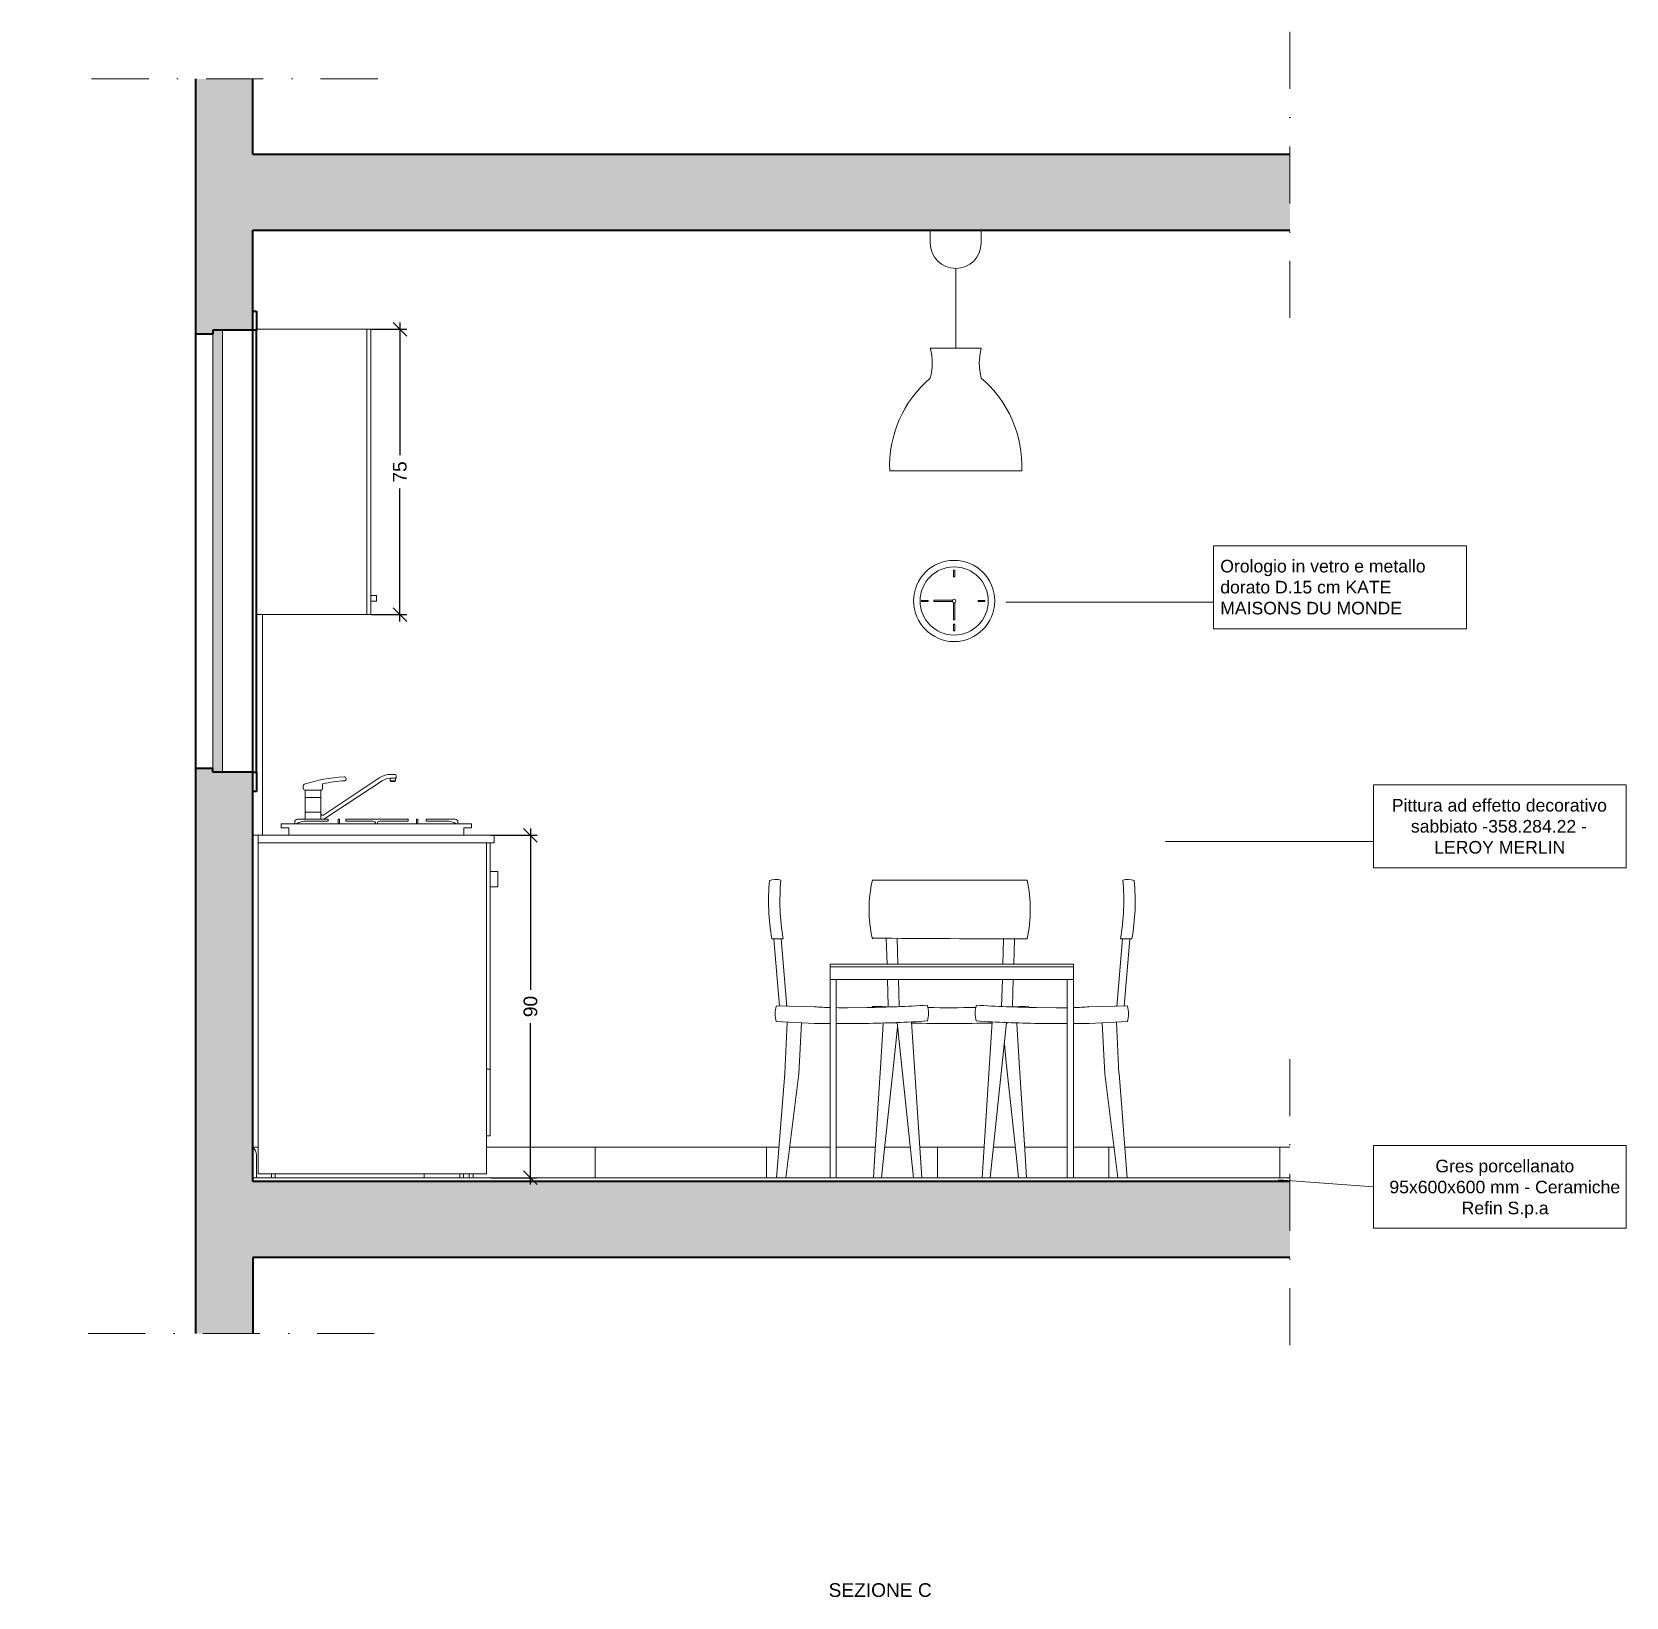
# Model space of a CAD drawing. Header units: inches. Extents: x -326 to 7826, y -681 to 1655.
# Drawn here: x 671 to 1090.1, y -672.3 to -260.9 of the extents above; entities that cross this region are included whole.
import ezdxf

# ---------------------------------------------------------------- set-up
doc = ezdxf.new("R2010")
doc.units = ezdxf.units.IN
doc.header["$MEASUREMENT"] = 0
doc.linetypes.add('DASHDOT', pattern=[1, 0.5, -0.25, 0, -0.25])
for name, color, linetype, lineweight in [('A-ANNO-DIMS', 3, 'Continuous', 9), ('A-ANNO-SYMB', 3, 'Continuous', 18), ('A-FURN', 8, 'Continuous', 18), ('A-GLAZ-FURR', 4, 'Continuous', 15), ('A-SECT C-MCUT', 9, 'Continuous', 20), ('A-SECT-MCUT', 2, 'Continuous', 35), ('A-WALL-STUD', 4, 'Continuous', 18)]:
    doc.layers.add(name, color=color, linetype=linetype, lineweight=lineweight)
doc.styles.add('ARIAL', font='arial.ttf')
doc.styles.get("Standard").update_dxf_attribs({"font": 'arial.ttf'})
doc.dimstyles.new('TICK_36', dxfattribs={"dimtxt": 3.6, "dimasz": 3.6, "dimexe": 1.8, "dimexo": 1.2, "dimgap": 1.8, "dimtad": 0, "dimdec": 1, "dimzin": 0, "dimdsep": 46, "dimtxsty": 'ARIAL', "dimblk": 'OBLIQUE', "dimcen": 1.8, "dimdle": 1.8, "dimclrd": 3, "dimclre": 4, "dimclrt": 3, "dimadec": 0, "dimazin": 0, "dimtfac": 1, "dimtdec": 1, "dimtmove": 1, "dimatfit": 3, "dimldrblk": 'OBLIQUE', "dimfxl": 1, "dimtfill": 1, "dimtolj": 1, "dimtzin": 0, "dimarcsym": 0})

# ---------------------------------------------------------------- blocks, each defined once
blk = doc.blocks.new('_Oblique')
at = {"color": 0, "linetype": 'ByBlock', "lineweight": -2}
blk.add_line((-0.5, -0.5), (0.5, 0.5), dxfattribs=at)
blk = doc.blocks.new('*D70')
at = {"layer": 'A-ANNO-DIMS', "color": 1, "lineweight": -2, "transparency": 16777216}
for p, q in [((760.27, -339.09), (769.52, -339.09)), ((760.27, -414.09), (769.52, -414.09))]:
    blk.add_line(p, q, dxfattribs=at)
at = {"layer": 'A-ANNO-DIMS', "color": 3, "lineweight": -2, "transparency": 16777216}
for p, q in [((767.72, -337.29), (767.72, -372.21)), ((767.72, -415.89), (767.72, -380.97))]:
    blk.add_line(p, q, dxfattribs=at)
at = {"layer": 'Defpoints', "color": 0, "transparency": 16777216}
for p in [(759.07, -339.09), (767.72, -339.09), (759.07, -414.09)]:
    blk.add_point(p, dxfattribs=at)
at = {"layer": 'A-ANNO-DIMS', "color": 3, "lineweight": -2, "transparency": 16777216, "xscale": 3.6, "yscale": 3.6, "zscale": 3.6}
for p, rotation in [((767.72, -339.09), 90), ((767.72, -414.09), 270)]:
    blk.add_blockref('_Oblique', p, dxfattribs=dict(at, rotation=rotation))
at = {"layer": 'A-ANNO-DIMS', "color": 3, "transparency": 16777216, "insert": (767.72, -376.59), "char_height": 3.6, "attachment_point": 5, "rotation": 90, "style": 'ARIAL', "bg_fill": 3, "box_fill_scale": 1.25, "bg_fill_color": 256, "bg_fill_true_color": 13158600, "bg_fill_transparency": 0}
blk.add_mtext('\\A1;75', dxfattribs=at)
blk = doc.blocks.new('*D71')
at = {"layer": 'A-ANNO-DIMS', "color": 1, "lineweight": -2, "transparency": 16777216}
for p, q in [((791.67, -472.09), (803.86, -472.09)), ((791.67, -562.09), (803.86, -562.09))]:
    blk.add_line(p, q, dxfattribs=at)
at = {"layer": 'A-ANNO-DIMS', "color": 3, "lineweight": -2, "transparency": 16777216}
for p, q in [((802.06, -470.29), (802.06, -512.72)), ((802.06, -563.89), (802.06, -521.46))]:
    blk.add_line(p, q, dxfattribs=at)
at = {"layer": 'Defpoints', "color": 0, "transparency": 16777216}
for p in [(790.47, -472.09), (790.47, -562.09), (802.06, -562.09)]:
    blk.add_point(p, dxfattribs=at)
at = {"layer": 'A-ANNO-DIMS', "color": 3, "lineweight": -2, "transparency": 16777216, "xscale": 3.6, "yscale": 3.6, "zscale": 3.6}
for p, rotation in [((802.06, -472.09), 90), ((802.06, -562.09), 270)]:
    blk.add_blockref('_Oblique', p, dxfattribs=dict(at, rotation=rotation))
at = {"layer": 'A-ANNO-DIMS', "color": 3, "transparency": 16777216, "insert": (802.06, -517.09), "char_height": 3.6, "attachment_point": 5, "rotation": 90, "style": 'ARIAL', "bg_fill": 3, "box_fill_scale": 1.25, "bg_fill_color": 256, "bg_fill_true_color": 13158600, "bg_fill_transparency": 0}
blk.add_mtext('\\A1;90', dxfattribs=at)

msp = doc.modelspace()

# ---------------------------------------------------------------- hatches: boundary and pattern name
at = {"layer": 'A-GLAZ-FURR'}
h = msp.add_hatch(dxfattribs=at)
h.set_pattern_fill('AR-SAND', color=3, scale=1.005954)
h.set_pattern_definition([(37.5, (-147.9776, -904.369), (-0.0633684, 1.938296), [0, -1.52905, 0, -1.7101217, 0, -1.634675]), (7.5, (-147.9776, -904.369), (1.780314, 2.838949), [0, -0.8248822, 0, -1.3781569, 0, -0.5281258]), (327.5, (-149.215, -904.369), (3.1326832, 0.0056927), [0, -0.502977, 0, -1.810717, 0, -2.3639917]), (317.5, (-149.215, -904.369), (3.024025, 0.882901), [0, -0.2514885, 0, -1.1870256, 0, -1.3580378])])
h.paths.add_polyline_path([(721.13, -339.34), (718.6, -339.34), (718.6, -340.35), (718.6, -454.52), (718.6, -455.52), (721.13, -455.52)])
at = {"layer": 'A-WALL-STUD'}
h = msp.add_hatch(color=256, dxfattribs=at)
h.dxf.hatch_style = 1
h.paths.add_polyline_path([(542.46, -273.28), (527.46, -273.28), (527.46, -298.04), (187.46, -298.04), (187.46, -313.04), (222.46, -313.04), (527.46, -313.04), (527.46, -441.43), (542.46, -441.43)])
h.paths.add_polyline_path([(542.46, -441.43), (527.46, -441.43), (527.46, -563.04), (222.46, -563.04), (187.46, -563.04), (187.46, -583.04), (527.46, -583.04), (527.46, -603.04), (542.46, -603.04)])
h.paths.add_polyline_path([(729.07, -455.52), (718.6, -455.52), (718.6, -454.52), (714.07, -454.52), (714.07, -454.52), (714.07, -603.04), (729.07, -603.04), (729.07, -583.04), (1001.68, -583.04), (1001.68, -583.04), (1001.68, -563.04), (729.07, -563.04)])
h.paths.add_polyline_path([(1001.68, -293.04), (729.07, -293.04), (729.07, -273.29), (714.07, -273.29), (714.07, -340.35), (718.6, -340.35), (718.6, -339.34), (729.07, -339.34), (729.07, -313.04), (907.17, -313.04), (1001.68, -313.04)])

# ---------------------------------------------------------------- linework, layer by layer
at = {"color": 2}
msp.add_line((714.07, -336.83), (714.07, -458.04), dxfattribs=at)
at = {"layer": 'A-ANNO-DIMS'}
for points in [[(981.63, -417.78), (1048.08, -417.78), (1048.08, -396), (981.63, -396)], [(1023.63, -480.64), (1090.08, -480.64), (1090.08, -458.86), (1023.63, -458.86)], [(1023.63, -575.37), (1090.08, -575.37), (1090.08, -553.59), (1023.63, -553.59)]]:
    msp.add_lwpolyline(points, close=True, dxfattribs=at)
at = {"layer": 'A-ANNO-SYMB', "color": 3}
for p, q in [((981.63, -410.81), (927.02, -410.81)), ((1023.63, -473.68), (969.02, -473.68)), ((1023.63, -564.48), (998.72, -562.61))]:
    msp.add_line(p, q, dxfattribs=at)
at = {"layer": 'A-FURN'}
for p, q in [((729.07, -313.04), (907.17, -313.04)), ((760.07, -339.09), (730.07, -339.09)), ((759.07, -414.09), (759.07, -339.09)), ((760.07, -414.09), (760.07, -339.09)), ((760.07, -409.09), (761.57, -409.09)), ((761.57, -410.59), (760.07, -410.59)), ((761.57, -409.09), (761.57, -410.59)), ((908.05, -410.62), (908.05, -410.27)), ((730.07, -414.09), (760.07, -414.09)), ((731.57, -472.05), (731.57, -414.09)), ((920.74, -415.68), (920.3, -416.3)), ((765.26, -456.09), (766.29, -456.09)), ((766.79, -456.59), (766.79, -456.89)), ((742.28, -459.69), (742.28, -459.15)), ((742.78, -460.19), (746.94, -460.19)), ((742.78, -460.19), (742.86, -460.19)), ((742.86, -467.88), (742.86, -460.19)), ((746.94, -460.19), (746.94, -467.88)), ((746.94, -460.19), (747.01, -460.19)), ((747.41, -459.79), (747.41, -458.59)), ((747.74, -466.7), (762.5, -456.92)), ((763.06, -457.75), (747.77, -467.88)), ((753.24, -457.75), (753.24, -457.75)), ((753.59, -457.21), (753.59, -457.31)), ((765.18, -457.78), (765.18, -457.09)), ((765.18, -457.73), (766.59, -457.73)), ((766.59, -457.09), (765.26, -457.09)), ((766.39, -457.98), (765.38, -457.98)), ((766.59, -457.09), (766.59, -457.78)), ((742.86, -462.18), (746.94, -462.18)), ((736.51, -469.09), (786.57, -469.09)), ((736.51, -469.09), (736.51, -470.09)), ((740.09, -469.09), (740.09, -468.59)), ((740.8, -467.88), (748.86, -467.88)), ((741.25, -469.09), (741.25, -469.09)), ((748.86, -468.38), (742.46, -468.38)), ((742.86, -466), (746.94, -466)), ((746.94, -466.29), (746.94, -466.29)), ((747.44, -466.79), (747.46, -466.79)), ((748.86, -467.88), (748.86, -468.38)), ((751.5, -467.88), (751.5, -469.09)), ((751.5, -467.88), (751.85, -467.88)), ((751.85, -467.88), (751.85, -469.09)), ((760.65, -467.88), (753.54, -467.88)), ((753.54, -467.88), (753.54, -468.38)), ((753.54, -468.38), (760.65, -468.38)), ((760.65, -467.88), (769.93, -467.88)), ((769.93, -468.38), (762.46, -468.38)), ((769.93, -467.88), (769.93, -468.38)), ((772.12, -467.88), (772.12, -469.09)), ((772.12, -467.88), (772.47, -467.88)), ((772.47, -467.88), (772.47, -469.09)), ((782.28, -467.88), (774.61, -467.88)), ((774.61, -467.88), (774.61, -468.38)), ((774.61, -468.38), (780.62, -468.38)), ((782.99, -469.09), (782.99, -468.59)), ((786.57, -469.09), (786.57, -470.09)), ((729.07, -472.05), (731.57, -472.05)), ((792.47, -472.09), (730.47, -472.09)), ((730.47, -472.09), (730.47, -561.09)), ((738.5, -470.09), (736.51, -470.09)), ((738.5, -470.09), (738.5, -472.09)), ((747.41, -472.09), (742.41, -472.09)), ((786.57, -470.09), (784.58, -470.09)), ((784.58, -470.09), (784.58, -472.09)), ((792.47, -472.09), (792.47, -474.09)), ((730.47, -474.09), (792.47, -474.09)), ((790.47, -474.09), (790.47, -561.09)), ((791.47, -474.09), (791.47, -551.09)), ((791.47, -481.59), (793.47, -481.59)), ((793.47, -481.59), (793.47, -485.59)), ((793.47, -485.59), (791.47, -485.59)), ((891.92, -483.86), (932.6, -483.86)), ((868.51, -499.26), (865.51, -499.33)), ((867.52, -516.96), (866.07, -499.36)), ((869.45, -517.05), (867.99, -499.32)), ((895.59, -499.14), (895.79, -505.96)), ((898.45, -499.16), (898.65, -505.96)), ((926.43, -499.28), (926.24, -505.96)), ((929.3, -499.28), (929.1, -505.96)), ((956.2, -517.05), (957.66, -499.32)), ((957.15, -499.26), (960.15, -499.33)), ((958.14, -516.96), (959.58, -499.36)), ((880.88, -505.96), (944.78, -505.96)), ((880.88, -505.96), (880.88, -506.67)), ((944.78, -505.96), (944.78, -510.02)), ((895.91, -510.02), (896.12, -516.89)), ((898.77, -510.02), (898.98, -516.96)), ((926.12, -510.02), (925.92, -517.09)), ((928.98, -510.02), (928.78, -516.97)), ((944.78, -510.02), (929.95, -510.02)), ((876.69, -517.18), (866.73, -516.92)), ((890.61, -517.36), (885.36, -517.4)), ((935.05, -517.36), (940.29, -517.4)), ((948.96, -517.18), (958.93, -516.92)), ((876.69, -521.52), (866.67, -521.05)), ((869.54, -521.2), (868.89, -534.67)), ((873.28, -521.35), (872.64, -534.77)), ((890.07, -521.52), (884.97, -521.53)), ((894.81, -521.53), (894.16, -531.81)), ((897.56, -531.81), (898.55, -522.48)), ((902.76, -562.09), (898.42, -521.29)), ((902.26, -521.12), (904.9, -562.09)), ((923.4, -521.12), (920.76, -562.09)), ((922.9, -562.09), (927.23, -521.29)), ((929.88, -521.53), (930.54, -531.81)), ((935.59, -521.52), (940.68, -521.53)), ((948.96, -521.52), (958.98, -521.05)), ((952.38, -521.35), (953.02, -534.77)), ((956.12, -521.2), (956.76, -534.67)), ((927.14, -531.81), (926.63, -527)), ((894.16, -531.81), (892.6, -556.11)), ((897.56, -531.81), (894.99, -556.11)), ((927.14, -531.81), (929.71, -556.11)), ((930.54, -531.81), (932.1, -556.11)), ((791.47, -533.59), (790.47, -533.59)), ((868.89, -534.67), (866.7, -562.09)), ((872.64, -534.77), (869.19, -562.09)), ((953.02, -534.77), (956.47, -562.09)), ((956.77, -534.67), (958.96, -562.09)), ((791.47, -551.09), (790.47, -551.09)), ((729.07, -554.09), (730.47, -554.09)), ((730.07, -556.09), (730.07, -562.09)), ((790.47, -554.09), (819.07, -554.09)), ((819.07, -554.09), (819.07, -562.09)), ((819.07, -554.09), (864.07, -554.09)), ((864.07, -554.09), (864.07, -562.09)), ((864.07, -554.09), (867.34, -554.09)), ((870.2, -554.09), (880.88, -554.09)), ((882.41, -554.09), (892.73, -554.09)), ((892.6, -556.11), (892.22, -562.09)), ((894.36, -562.09), (894.99, -556.11)), ((895.21, -554.09), (901.91, -554.09)), ((904.38, -554.09), (909.07, -554.09)), ((909.07, -554.09), (909.07, -562.09)), ((909.07, -554.09), (921.28, -554.09)), ((923.75, -554.09), (929.49, -554.09)), ((930.34, -562.09), (929.71, -556.11)), ((931.97, -554.09), (943.1, -554.09)), ((932.1, -556.11), (932.48, -562.09)), ((944.78, -554.09), (954.07, -554.09)), ((954.07, -554.09), (954.07, -562.09)), ((954.07, -554.09), (955.46, -554.09)), ((958.32, -554.09), (999.07, -554.09)), ((999.07, -554.09), (999.07, -562.09)), ((999.07, -554.09), (1001.68, -554.09)), ((730.47, -561.09), (790.47, -561.09)), ((733.97, -561.09), (733.97, -562.09)), ((734.97, -562.09), (734.97, -561.09)), ((774.07, -561.09), (774.07, -562.09)), ((783.47, -562.09), (783.47, -561.09)), ((784.47, -561.09), (784.47, -562.09)), ((785.97, -562.09), (785.97, -561.09)), ((786.97, -561.09), (786.97, -562.09))]:
    msp.add_line(p, q, dxfattribs=at)
at = {"layer": 'A-FURN', "linetype": 'Continuous', "lineweight": 0}
for p, q in [((880.88, -506.67), (880.88, -510.02)), ((880.88, -510.02), (880.88, -506.67)), ((880.88, -506.67), (944.78, -506.67)), ((880.88, -510.02), (880.88, -562.09)), ((880.88, -562.09), (880.88, -510.02)), ((929.95, -510.02), (880.88, -510.02)), ((882.41, -510.02), (882.41, -562.09)), ((882.41, -562.09), (882.41, -510.02)), ((943.1, -510.02), (943.1, -562.09)), ((943.1, -562.09), (943.1, -510.02)), ((944.78, -510.02), (944.78, -562.09)), ((944.78, -562.09), (944.78, -510.02))]:
    msp.add_line(p, q, dxfattribs=at)
at = {"layer": 'A-FURN'}
for points in [[(907.17, -313.04), (920.54, -313.04)], [(907.17, -313.04), (907.17, -316.42)], [(920.54, -313.04), (920.54, -316.42)], [(913.85, -344.06), (913.85, -323.11)], [(907.17, -344.06), (913.85, -344.06)], [(920.54, -344.06), (913.85, -344.06)], [(896.48, -376.32), (931.22, -376.32)], [(913.01, -410.27), (908.05, -410.27)], [(908.05, -410.62), (912.98, -410.62)], [(913.23, -410.92), (913.23, -415.48), (913.63, -415.48), (913.63, -410.92)]]:
    msp.add_lwpolyline(points, dxfattribs=at)
for points in [[(913.59, -402.41), (913.27, -402.41), (913.27, -404.17), (913.59, -404.17)], [(906.58, -410.65), (906.58, -410.33), (904.82, -410.33), (904.82, -410.65)], [(921.5, -410.65), (921.5, -410.33), (919.74, -410.33), (919.74, -410.65)], [(913.59, -416.56), (913.27, -416.56), (913.27, -418.32), (913.59, -418.32)]]:
    msp.add_lwpolyline(points, close=True, dxfattribs=at)
for points in [[(865.51, -499.33, -0.066438), (864.88, -483.93, -3.035344)], [(868.51, -499.26, -0.066438), (867.88, -483.87, -3.035344)], [(957.15, -499.26, 0.066438), (957.77, -483.87, 3.035344)], [(960.15, -499.33, 0.066438), (960.78, -483.93, 3.035344)], [(866.73, -516.92, 0.162787), (866.68, -521.06, 0.892277)], [(891.94, -517.03, 0.012046), (891.84, -517.33, 0.012046)], [(906.34, -516.74, -0.162787), (906.39, -520.88, -0.892277)], [(919.32, -516.74, 0.162787), (919.26, -520.88, 0.892277)], [(932.9, -517.03, -0.011352), (932.99, -517.32, -0.011352)], [(958.93, -516.92, -0.162787), (958.98, -521.06, -0.892277)]]:
    msp.add_lwpolyline(points, format="xyb", dxfattribs=at)
for radius in [10.67, 8.96, 0.473]:
    msp.add_circle((913.43, -410.49), radius, dxfattribs=at)
for centre, radius, start, end in [((913.85, -316.42), 6.68, 180, 0), ((892.09, -347.98), 15.58, 345.4453, 14.5547), ((935.62, -347.98), 15.58, 165.4453, 194.5547), ((927.02, -375.13), 30.56, 130.5068, 182.2392), ((900.69, -375.13), 30.56, 357.7608, 49.4932), ((755.25, -497.08), 40.43, 93.1156, 108.2394), ((753.09, -457.21), 0.5, 0, 93.9569), ((765.26, -461.09), 5, 90, 123.5201), ((766.29, -456.59), 0.5, 0, 90), ((742.78, -459.15), 0.5, 111.3799, 180), ((742.78, -459.69), 0.5, 180, 270), ((747.01, -459.79), 0.4, 270, 0), ((755.15, -491.52), 33.83, 93.2443, 103.2214), ((753.19, -457.34), 0.403, 277.0345, 4.5772), ((765.26, -461.09), 4, 90, 123.5201), ((765.38, -457.78), 0.2, 180, 270), ((766.39, -457.78), 0.2, 270, 0), ((766.59, -456.89), 0.2, 270, 0), ((740.8, -468.59), 0.711, 90, 180), ((743.28, -473.35), 5.04, 99.4302, 122.2975), ((747.44, -466.29), 0.5, 180, 270), ((747.46, -466.29), 0.5, 270, 304.88), ((760.65, -469.09), 0.711, 0, 90), ((762.46, -469.09), 0.711, 90, 180), ((779.8, -473.35), 5.04, 57.7025, 80.5698), ((782.28, -468.59), 0.711, 0, 90), ((866.51, -489.5), 5.8, 76.3165, 106.3618), ((926.14, -491.57), 35.07, 167.2938, 192.7062), ((898.39, -491.57), 35.07, 347.2938, 12.7062), ((959.15, -489.5), 5.8, 73.6382, 103.6835), ((933.81, 4526.99), 5026.28, 269.52254, 269.98626), ((884.11, -397.87), 119.53, 266.4437, 268.4525), ((884.11, -397.87), 119.53, 269.1892, 270.6021), ((885.03, -172.63), 344.77, 270.9269, 273.5429), ((912.4, 63.04), 580.44, 267.97919, 268.48283), ((912.4, 63.04), 580.44, 269.41933, 270.66474), ((940.62, -172.63), 344.77, 266.4571, 269.0731), ((912.4, 63.04), 580.44, 271.56481, 272.02335), ((941.55, -397.87), 119.53, 269.3979, 270.7418), ((941.55, -397.87), 119.53, 271.5475, 273.5563), ((880.9, -280.62), 240.94, 269.0003, 269.9959), ((880.9, -280.62), 240.94, 270.3613, 270.97), ((885.1, -181.74), 339.82, 270.8383, 273.5931), ((912.35, 58.9), 580.44, 268.50547, 268.62592), ((912.35, 58.9), 580.44, 269.0062, 271.08851), ((940.56, -181.74), 339.82, 266.4069, 269.1617), ((912.35, 58.9), 580.44, 271.46894, 271.54913), ((944.76, -280.62), 240.94, 269.03, 269.6044), ((944.76, -280.62), 240.94, 270.0041, 270.9997), ((726.73, -556.51), 3.37, 7.1662, 45.9639)]:
    msp.add_arc(centre, radius, start, end, dxfattribs=at)
at = {"layer": 'A-GLAZ-FURR', "color": 3}
for p, q in [((721.13, -339.34), (721.13, -455.52)), ((718.6, -340.35), (718.6, -454.52))]:
    msp.add_line(p, q, dxfattribs=at)
at = {"layer": 'A-SECT C-MCUT', "linetype": 'DASHDOT', "ltscale": 30}
for p, q in [((1001.68, -260.92), (1001.68, -341.05)), ((761.89, -273.29), (681.76, -273.29)), ((1001.68, -530.92), (1001.68, -611.05)), ((761, -603.04), (680.88, -603.04))]:
    msp.add_line(p, q, dxfattribs=at)
at = {"layer": 'A-SECT-MCUT'}
for p, q in [((714.07, -603.04), (714.07, -273.29)), ((729.07, -293.04), (1001.68, -293.04)), ((729.07, -563.04), (729.07, -313.04)), ((729.07, -313.04), (1001.68, -313.04)), ((729.07, -339.34), (718.6, -339.34)), ((718.6, -339.34), (718.6, -340.35)), ((718.6, -340.35), (714.07, -340.35)), ((718.6, -454.52), (714.07, -454.52)), ((718.6, -455.52), (718.6, -454.52)), ((729.07, -455.52), (718.6, -455.52)), ((1001.68, -563.04), (729.07, -563.04)), ((1001.68, -583.04), (729.07, -583.04)), ((729.07, -583.04), (729.07, -603.04))]:
    msp.add_line(p, q, dxfattribs=at)
at = {"layer": 'A-SECT-MCUT', "color": 2}
for p, q in [((729.07, -334.31), (730.07, -334.31)), ((730.07, -334.31), (730.07, -339.34)), ((730.07, -339.34), (729.07, -339.34)), ((730.07, -396.81), (730.07, -339.34)), ((730.07, -455.52), (730.07, -396.81)), ((729.07, -455.52), (730.07, -455.52)), ((730.07, -455.52), (730.07, -460.55)), ((729.07, -460.55), (729.07, -458.04)), ((730.07, -460.55), (729.07, -460.55))]:
    msp.add_line(p, q, dxfattribs=at)
at = {"layer": 'A-SECT-MCUT'}
msp.add_lwpolyline([(729.07, -293.04), (729.07, -273.29)], dxfattribs=at)
at = {"layer": 'A-WALL-STUD', "linetype": 'Continuous'}
for p, q in [((714.07, -454.52), (714.07, -454.52)), ((1001.68, -583.04), (1001.68, -583.04))]:
    msp.add_line(p, q, dxfattribs=at)
at = {"layer": 'A-WALL-STUD'}
msp.add_line((729.07, -562.09), (1001.68, -562.09), dxfattribs=at)

# ---------------------------------------------------------------- texts
at = {"color": 3, "insert": (880.43, -668.66), "char_height": 3.6, "attachment_point": 1, "style": 'ARIAL'}
msp.add_mtext_dynamic_manual_height_columns('SEZIONE C', width=106.8652, gutter_width=12.5, heights=[0], dxfattribs=at)
at = {"layer": 'A-ANNO-SYMB', "color": 3, "char_height": 3.3105, "attachment_point": 1}
for s, heights, insert in [('{\\C256;Orologio in vetro e metallo dorato D.15 cm KATE\\PMAISONS DU MONDE}', [16.23], (983.39, -399.68)), ('\\pi3.10662;{\\C256;Pittura ad effetto decorativo \\P\\pi8.12426;sabbiato -358.284.22 - \\P\\pi14.26194;LEROY MERLIN}', [0], (1025.38, -462.54)), ('\\pi13.07867;{\\C256;Gres porcellanato \\P\\pi0.98282;95x600x600 mm - Ceramiche \\P\\pi19.96155;Refin S.p.a}', [0], (1026.87, -557.35))]:
    msp.add_mtext_dynamic_manual_height_columns(s, width=62.2428, gutter_width=1, heights=heights, dxfattribs=dict(at, insert=insert))

# ---------------------------------------------------------------- next in the draw order: dimensions: what is measured, and where the dimension line sits
at = {"layer": 'A-ANNO-DIMS'}
for base, p1, p2, picture, middle in [((767.72, -339.09), (759.07, -414.09), (759.07, -339.09), '*D70', (767.72, -376.59)), ((802.06, -562.09), (790.47, -472.09), (790.47, -562.09), '*D71', (802.06, -517.09))]:
    dim = msp.add_linear_dim(base=base, p1=p1, p2=p2, angle=90, dimstyle='TICK_36', override={"dimdec": 0, "dimclre": 1}, dxfattribs=at)
    dim.commit()
    dim.dimension.update_dxf_attribs({"geometry": picture, "text_midpoint": middle})

doc.saveas('drawing.dxf')
